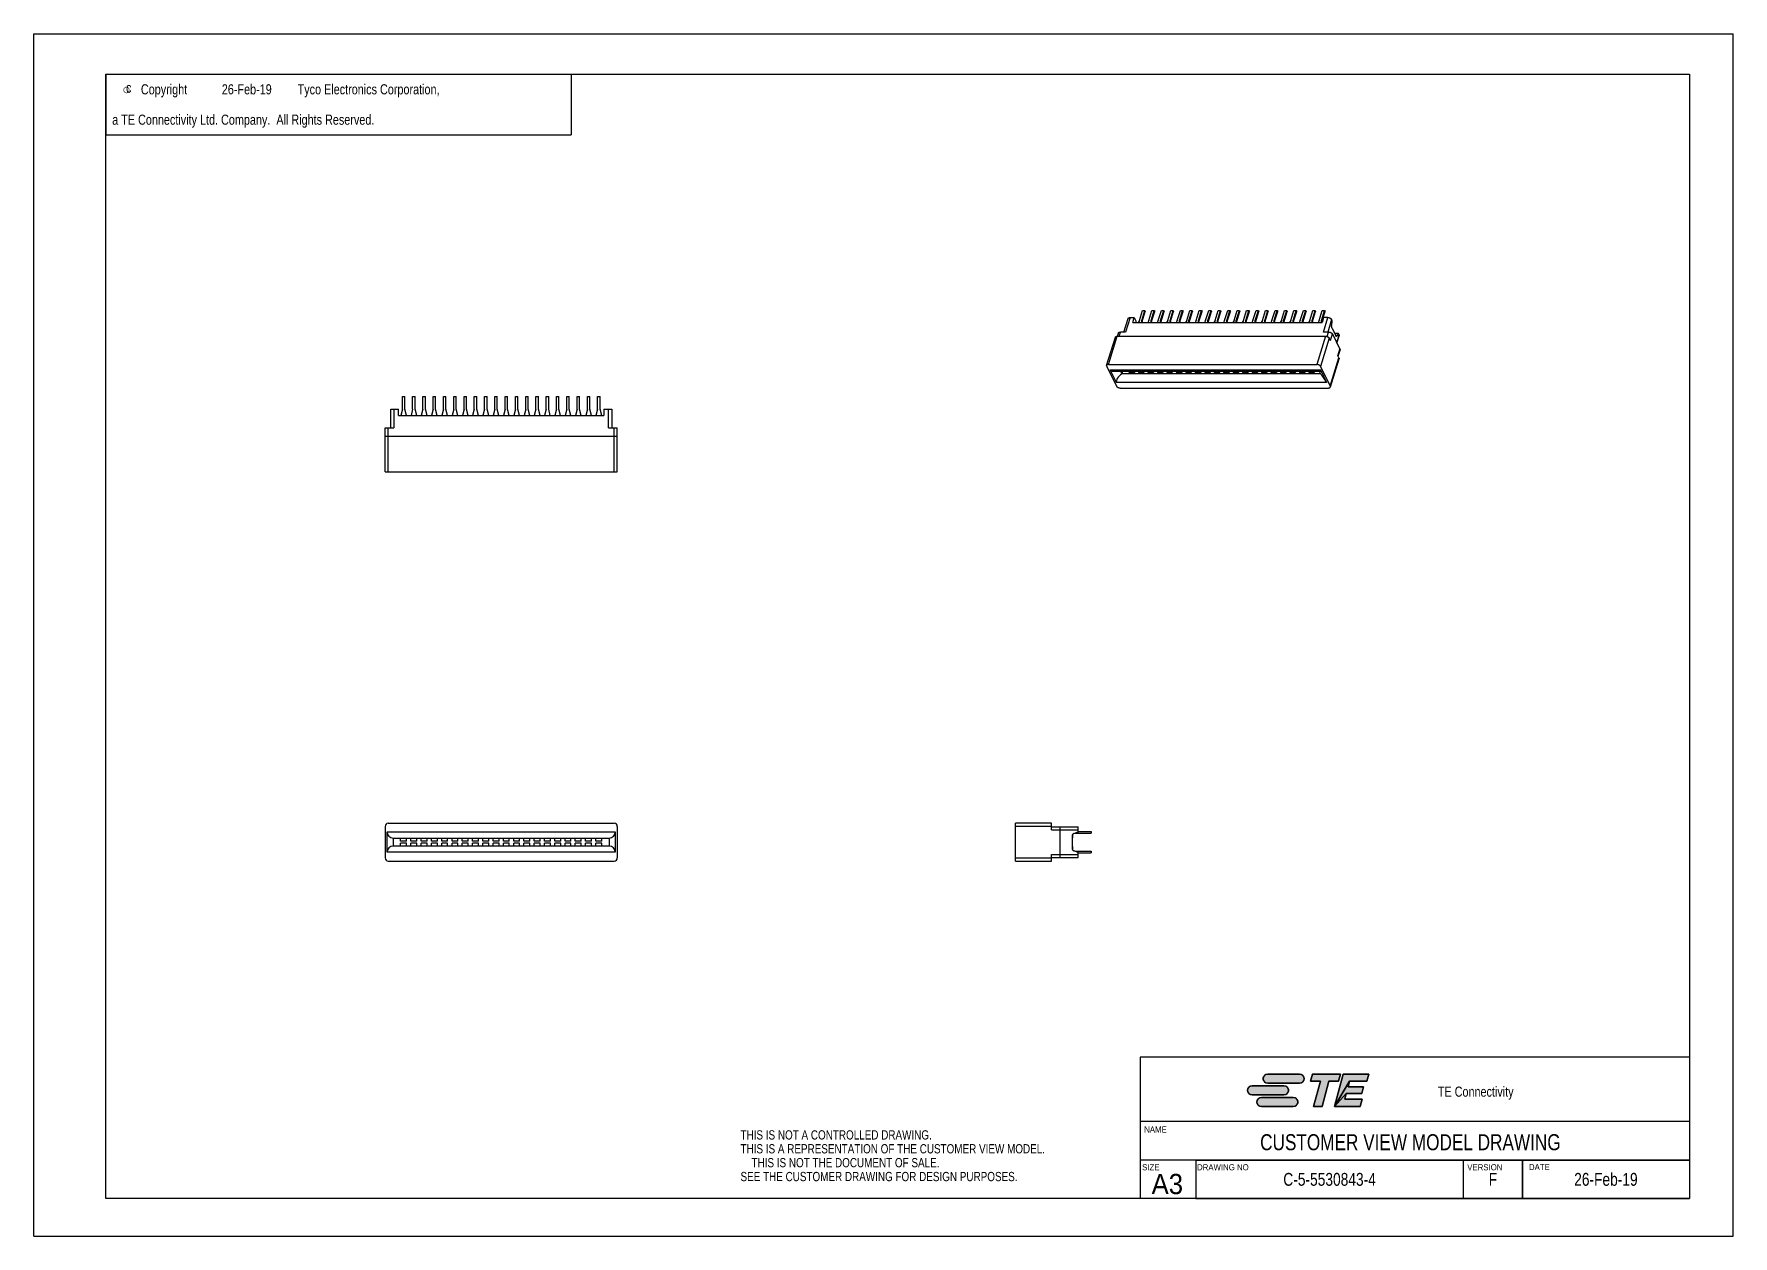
# Model space of a CAD drawing. Extents: x 0 to 420, y 0 to 297.
import ezdxf
from ezdxf.enums import TextEntityAlignment as Align

# ---------------------------------------------------------------- set-up
doc = ezdxf.new("R2010")
doc.units = 0
doc.header["$LTSCALE"] = 23.1
doc.layers.get('0').update_dxf_attribs({"linetype": 'CONTINUOUS'})
doc.layers.add('DRAFT_ENTITY', color=7, linetype='CONTINUOUS')
doc.styles.get("Standard").update_dxf_attribs({"font": 'txt', "width": 0.95})
doc.styles.add('TEXTSTYLE_1', font='gdt', dxfattribs={"width": 0.8})
doc.styles.add('TEXTSTYLE_2', font='txt', dxfattribs={"width": 0.8})

# ---------------------------------------------------------------- blocks, each defined once
blk = doc.blocks.new('TE_CONNECTIVITY_BL0', base_point=(315, 36))
at = {"linetype": 'CONTINUOUS'}
for points in [[(304.83, 40.02), (304.98, 40.02), (312.83, 40.02), (312.98, 40.02), (313.13, 39.99), (313.27, 39.94), (313.4, 39.87), (313.52, 39.79), (313.64, 39.69), (313.73, 39.58), (313.82, 39.45), (313.88, 39.32), (313.93, 39.18), (313.96, 39.03), (313.97, 38.88), (313.96, 38.74), (313.93, 38.59), (313.88, 38.45), (313.82, 38.31), (313.73, 38.19), (313.64, 38.08), (313.52, 37.98), (313.4, 37.9), (313.27, 37.83), (313.13, 37.78), (312.98, 37.75), (304.98, 37.74), (304.83, 37.75), (304.69, 37.78), (304.54, 37.83), (304.41, 37.9), (304.29, 37.98), (304.17, 38.08), (304.08, 38.19), (303.99, 38.31), (303.93, 38.45), (303.88, 38.59), (303.85, 38.74), (303.84, 38.88), (303.85, 39.03), (303.88, 39.18), (303.93, 39.32), (303.99, 39.45), (304.08, 39.58), (304.17, 39.69), (304.29, 39.79), (304.41, 39.87), (304.54, 39.94), (304.69, 39.99)], [(315.59, 38.22), (316.08, 40.02), (322.98, 40.02), (322.5, 38.22), (320.09, 38.22), (318.41, 31.98), (316.33, 31.98), (318.01, 38.22)], [(330.01, 40.02), (329.52, 38.22), (325.21, 38.22), (321.49, 31.98), (323.64, 40.02)], [(328.69, 36.83), (328.26, 35.22), (324.4, 35.22), (321.49, 31.98), (325.21, 38.22), (324.84, 36.83)], [(300.98, 37.13), (301.13, 37.14), (308.98, 37.14), (309.13, 37.13), (309.28, 37.1), (309.42, 37.05), (309.55, 36.99), (309.68, 36.9), (309.79, 36.81), (309.89, 36.69), (309.97, 36.57), (310.04, 36.44), (310.08, 36.3), (310.11, 36.15), (310.12, 36), (310.11, 35.85), (310.08, 35.7), (310.04, 35.56), (309.97, 35.43), (309.89, 35.31), (309.79, 35.19), (309.68, 35.1), (309.55, 35.01), (309.42, 34.95), (309.28, 34.9), (309.13, 34.87), (301.13, 34.86), (300.98, 34.87), (300.84, 34.9), (300.7, 34.95), (300.56, 35.01), (300.44, 35.1), (300.33, 35.19), (300.23, 35.31), (300.15, 35.43), (300.08, 35.56), (300.03, 35.7), (300, 35.85), (299.99, 36), (300, 36.15), (300.03, 36.3), (300.08, 36.44), (300.15, 36.57), (300.23, 36.69), (300.33, 36.81), (300.44, 36.9), (300.56, 36.99), (300.7, 37.05), (300.84, 37.1)], [(303.3, 34.25), (303.44, 34.26), (311.29, 34.26), (311.44, 34.25), (311.59, 34.22), (311.73, 34.17), (311.86, 34.1), (311.99, 34.02), (312.1, 33.92), (312.2, 33.81), (312.28, 33.69), (312.35, 33.55), (312.39, 33.41), (312.42, 33.26), (312.43, 33.12), (312.42, 32.97), (312.39, 32.82), (312.35, 32.68), (312.28, 32.55), (312.2, 32.42), (312.1, 32.31), (311.99, 32.21), (311.86, 32.13), (311.73, 32.06), (311.59, 32.01), (311.44, 31.98), (303.44, 31.98), (303.3, 31.98), (303.15, 32.01), (303.01, 32.06), (302.87, 32.13), (302.75, 32.21), (302.64, 32.31), (302.54, 32.42), (302.46, 32.55), (302.39, 32.68), (302.34, 32.82), (302.31, 32.97), (302.3, 33.12), (302.31, 33.26), (302.34, 33.41), (302.39, 33.55), (302.46, 33.69), (302.54, 33.81), (302.64, 33.92), (302.75, 34.02), (302.87, 34.1), (303.01, 34.17), (303.15, 34.22)], [(328.33, 33.78), (327.85, 31.98), (321.49, 31.98), (324.4, 35.22), (324.02, 33.78)]]:
    blk.add_hatch(color=2, dxfattribs=at).paths.add_polyline_path(points)
at = {"color": 2, "linetype": 'CONTINUOUS'}
for p, q in [((312.83, 40.02), (304.98, 40.02)), ((316.08, 40.02), (315.59, 38.22)), ((315.59, 38.22), (318.01, 38.22)), ((322.98, 40.02), (316.08, 40.02)), ((318.01, 38.22), (316.33, 31.98)), ((318.41, 31.98), (320.09, 38.22)), ((320.09, 38.22), (322.5, 38.22)), ((323.64, 40.02), (321.49, 31.98)), ((322.5, 38.22), (322.98, 40.02)), ((330.01, 40.02), (323.64, 40.02)), ((324.84, 36.83), (325.21, 38.22)), ((325.21, 38.22), (329.52, 38.22)), ((329.52, 38.22), (330.01, 40.02)), ((308.98, 37.14), (301.13, 37.14)), ((301.13, 34.86), (308.98, 34.86)), ((311.29, 34.26), (303.44, 34.26)), ((304.98, 37.74), (312.83, 37.74)), ((324.02, 33.78), (324.4, 35.22)), ((328.33, 33.78), (324.02, 33.78)), ((324.4, 35.22), (328.26, 35.22)), ((328.69, 36.83), (324.84, 36.83)), ((327.85, 31.98), (328.33, 33.78)), ((328.26, 35.22), (328.69, 36.83)), ((303.44, 31.98), (311.29, 31.98)), ((316.33, 31.98), (318.41, 31.98)), ((321.49, 31.98), (327.85, 31.98))]:
    blk.add_line(p, q, dxfattribs=at)
for points in [[(304.83, 40.02), (304.98, 40.02), (312.83, 40.02), (312.98, 40.02), (313.13, 39.99), (313.27, 39.94), (313.4, 39.87), (313.52, 39.79), (313.64, 39.69), (313.73, 39.58), (313.82, 39.45), (313.88, 39.32), (313.93, 39.18), (313.96, 39.03), (313.97, 38.88), (313.96, 38.74), (313.93, 38.59), (313.88, 38.45), (313.82, 38.31), (313.73, 38.19), (313.64, 38.08), (313.52, 37.98), (313.4, 37.9), (313.27, 37.83), (313.13, 37.78), (312.98, 37.75), (304.98, 37.74), (304.83, 37.75), (304.69, 37.78), (304.54, 37.83), (304.41, 37.9), (304.29, 37.98), (304.17, 38.08), (304.08, 38.19), (303.99, 38.31), (303.93, 38.45), (303.88, 38.59), (303.85, 38.74), (303.84, 38.88), (303.85, 39.03), (303.88, 39.18), (303.93, 39.32), (303.99, 39.45), (304.08, 39.58), (304.17, 39.69), (304.29, 39.79), (304.41, 39.87), (304.54, 39.94), (304.69, 39.99), (304.83, 40.02)], [(315.59, 38.22), (316.08, 40.02), (322.98, 40.02), (322.5, 38.22), (320.09, 38.22), (318.41, 31.98), (316.33, 31.98), (318.01, 38.22), (315.59, 38.22)], [(330.01, 40.02), (329.52, 38.22), (325.21, 38.22), (321.49, 31.98), (323.64, 40.02), (330.01, 40.02)], [(328.69, 36.83), (328.26, 35.22), (324.4, 35.22), (321.49, 31.98), (325.21, 38.22), (324.84, 36.83), (328.69, 36.83)], [(300.98, 37.13), (301.13, 37.14), (308.98, 37.14), (309.13, 37.13), (309.28, 37.1), (309.42, 37.05), (309.55, 36.99), (309.68, 36.9), (309.79, 36.81), (309.89, 36.69), (309.97, 36.57), (310.04, 36.44), (310.08, 36.3), (310.11, 36.15), (310.12, 36), (310.11, 35.85), (310.08, 35.7), (310.04, 35.56), (309.97, 35.43), (309.89, 35.31), (309.79, 35.19), (309.68, 35.1), (309.55, 35.01), (309.42, 34.95), (309.28, 34.9), (309.13, 34.87), (301.13, 34.86), (300.98, 34.87), (300.84, 34.9), (300.7, 34.95), (300.56, 35.01), (300.44, 35.1), (300.33, 35.19), (300.23, 35.31), (300.15, 35.43), (300.08, 35.56), (300.03, 35.7), (300, 35.85), (299.99, 36), (300, 36.15), (300.03, 36.3), (300.08, 36.44), (300.15, 36.57), (300.23, 36.69), (300.33, 36.81), (300.44, 36.9), (300.56, 36.99), (300.7, 37.05), (300.84, 37.1), (300.98, 37.13)], [(303.3, 34.25), (303.44, 34.26), (311.29, 34.26), (311.44, 34.25), (311.59, 34.22), (311.73, 34.17), (311.86, 34.1), (311.99, 34.02), (312.1, 33.92), (312.2, 33.81), (312.28, 33.69), (312.35, 33.55), (312.39, 33.41), (312.42, 33.26), (312.43, 33.12), (312.42, 32.97), (312.39, 32.82), (312.35, 32.68), (312.28, 32.55), (312.2, 32.42), (312.1, 32.31), (311.99, 32.21), (311.86, 32.13), (311.73, 32.06), (311.59, 32.01), (311.44, 31.98), (303.44, 31.98), (303.3, 31.98), (303.15, 32.01), (303.01, 32.06), (302.87, 32.13), (302.75, 32.21), (302.64, 32.31), (302.54, 32.42), (302.46, 32.55), (302.39, 32.68), (302.34, 32.82), (302.31, 32.97), (302.3, 33.12), (302.31, 33.26), (302.34, 33.41), (302.39, 33.55), (302.46, 33.69), (302.54, 33.81), (302.64, 33.92), (302.75, 34.02), (302.87, 34.1), (303.01, 34.17), (303.15, 34.22), (303.3, 34.25)], [(328.33, 33.78), (327.85, 31.98), (321.49, 31.98), (324.4, 35.22), (324.02, 33.78), (328.33, 33.78)]]:
    blk.add_lwpolyline(points, dxfattribs=at)
for centre, start, end in [((304.98, 38.88), 90, 270), ((312.83, 38.88), 270, 90), ((301.13, 36), 90, 270), ((303.44, 33.12), 90, 270), ((308.98, 36), 270, 90), ((311.29, 33.12), 270, 90)]:
    blk.add_arc(centre, 1.14, start, end, dxfattribs=at)
for points in [[(309.13, 34.87), (308.98, 34.86), (301.13, 34.86)], [(312.98, 37.75), (312.83, 37.74), (304.98, 37.74)], [(311.44, 31.98), (311.29, 31.98), (303.44, 31.98)]]:
    blk.add_solid(points, dxfattribs=at)

msp = doc.modelspace()

# ---------------------------------------------------------------- linework, layer by layer
at = {"color": 7, "linetype": 'CONTINUOUS'}
for p, q in [((0, 0), (0, 297)), ((0, 297), (420, 297)), ((420, 0), (420, 297)), ((17.78, 9.23), (17.78, 287.08)), ((17.78, 287.08), (409.21, 287.08)), ((409.21, 287.08), (409.21, 9.23)), ((270.95, 226.94), (269.84, 223.36)), ((270.95, 226.94), (272, 226.94)), ((271.63, 225.75), (272, 226.94)), ((272, 226.94), (272.39, 226.15)), ((273.25, 226.21), (274.02, 228.69)), ((273.82, 226.21), (274.58, 228.69)), ((273.94, 225.96), (274.71, 228.45)), ((274.02, 228.69), (274.58, 228.69)), ((274.58, 228.69), (274.71, 228.45)), ((275.59, 226.21), (276.36, 228.69)), ((276.15, 226.21), (276.92, 228.69)), ((276.28, 225.96), (277.04, 228.45)), ((276.36, 228.69), (276.92, 228.69)), ((276.92, 228.69), (277.04, 228.45)), ((277.93, 226.21), (278.7, 228.69)), ((278.49, 226.21), (279.26, 228.69)), ((278.62, 225.96), (279.38, 228.45)), ((278.7, 228.69), (279.26, 228.69)), ((279.26, 228.69), (279.38, 228.45)), ((280.27, 226.21), (281.04, 228.69)), ((280.83, 226.21), (281.6, 228.69)), ((280.96, 225.96), (281.72, 228.45)), ((281.04, 228.69), (281.6, 228.69)), ((281.6, 228.69), (281.72, 228.45)), ((282.61, 226.21), (283.38, 228.69)), ((283.17, 226.21), (283.94, 228.69)), ((283.29, 225.96), (284.06, 228.45)), ((283.38, 228.69), (283.94, 228.69)), ((283.94, 228.69), (284.06, 228.45)), ((284.95, 226.21), (285.72, 228.69)), ((285.51, 226.21), (286.28, 228.69)), ((285.63, 225.96), (286.4, 228.45)), ((285.72, 228.69), (286.28, 228.69)), ((286.28, 228.69), (286.4, 228.45)), ((287.29, 226.21), (288.06, 228.69)), ((287.85, 226.21), (288.62, 228.69)), ((287.97, 225.96), (288.74, 228.45)), ((288.06, 228.69), (288.62, 228.69)), ((288.62, 228.69), (288.74, 228.45)), ((289.63, 226.21), (290.4, 228.69)), ((290.19, 226.21), (290.96, 228.69)), ((290.31, 225.96), (291.08, 228.45)), ((290.4, 228.69), (290.96, 228.69)), ((290.96, 228.69), (291.08, 228.45)), ((291.97, 226.21), (292.74, 228.69)), ((292.53, 226.21), (293.3, 228.69)), ((292.65, 225.96), (293.42, 228.45)), ((292.74, 228.69), (293.3, 228.69)), ((293.3, 228.69), (293.42, 228.45)), ((294.31, 226.21), (295.08, 228.69)), ((294.87, 226.21), (295.64, 228.69)), ((294.99, 225.96), (295.76, 228.45)), ((295.08, 228.69), (295.64, 228.69)), ((295.64, 228.69), (295.76, 228.45)), ((296.65, 226.21), (297.42, 228.69)), ((297.21, 226.21), (297.98, 228.69)), ((297.33, 225.96), (298.1, 228.45)), ((297.42, 228.69), (297.98, 228.69)), ((297.98, 228.69), (298.1, 228.45)), ((298.99, 226.21), (299.76, 228.69)), ((299.55, 226.21), (300.32, 228.69)), ((299.67, 225.96), (300.44, 228.45)), ((299.76, 228.69), (300.32, 228.69)), ((300.32, 228.69), (300.44, 228.45)), ((301.33, 226.21), (302.1, 228.69)), ((301.89, 226.21), (302.66, 228.69)), ((302.01, 225.96), (302.78, 228.45)), ((302.1, 228.69), (302.66, 228.69)), ((302.66, 228.69), (302.78, 228.45)), ((303.67, 226.21), (304.44, 228.69)), ((304.23, 226.21), (305, 228.69)), ((304.35, 225.96), (305.12, 228.45)), ((304.44, 228.69), (305, 228.69)), ((305, 228.69), (305.12, 228.45)), ((306.01, 226.21), (306.78, 228.69)), ((306.57, 226.21), (307.34, 228.69)), ((306.69, 225.96), (307.46, 228.45)), ((306.78, 228.69), (307.34, 228.69)), ((307.34, 228.69), (307.46, 228.45)), ((308.35, 226.21), (309.11, 228.69)), ((308.91, 226.21), (309.68, 228.69)), ((309.03, 225.96), (309.8, 228.45)), ((309.11, 228.69), (309.68, 228.69)), ((309.68, 228.69), (309.8, 228.45)), ((310.69, 226.21), (311.45, 228.69)), ((311.25, 226.21), (312.02, 228.69)), ((311.37, 225.96), (312.14, 228.45)), ((311.45, 228.69), (312.02, 228.69)), ((312.02, 228.69), (312.14, 228.45)), ((313.03, 226.21), (313.79, 228.69)), ((313.59, 226.21), (314.36, 228.69)), ((313.71, 225.96), (314.48, 228.45)), ((313.79, 228.69), (314.36, 228.69)), ((314.36, 228.69), (314.48, 228.45)), ((315.36, 226.21), (316.13, 228.69)), ((315.93, 226.21), (316.69, 228.69)), ((316.05, 225.96), (316.82, 228.45)), ((316.13, 228.69), (316.69, 228.69)), ((316.69, 228.69), (316.82, 228.45)), ((317.7, 226.21), (318.47, 228.69)), ((318.27, 226.21), (319.03, 228.69)), ((318.39, 225.96), (319.16, 228.45)), ((318.79, 226.94), (318.42, 225.75)), ((318.47, 228.69), (319.03, 228.69)), ((318.74, 223.36), (319.85, 226.94)), ((319.85, 226.94), (318.79, 226.94)), ((319.03, 228.69), (319.16, 228.45)), ((267.81, 222.31), (268.06, 223.11)), ((268.23, 222.31), (268.56, 223.36)), ((269.84, 223.36), (268.56, 223.36)), ((269.42, 223.36), (270.45, 226.69)), ((271.63, 225.75), (318.42, 225.75)), ((272.39, 226.15), (272.34, 225.75)), ((273.25, 226.21), (272.97, 225.75)), ((273.82, 225.75), (273.82, 226.21)), ((273.82, 226.21), (273.94, 225.96)), ((273.94, 225.75), (273.94, 225.96)), ((275.59, 226.21), (275.31, 225.75)), ((276.16, 225.75), (276.15, 226.21)), ((276.15, 226.21), (276.28, 225.96)), ((276.28, 225.75), (276.28, 225.96)), ((277.93, 226.21), (277.65, 225.75)), ((278.5, 225.75), (278.49, 226.21)), ((278.49, 226.21), (278.62, 225.96)), ((278.62, 225.75), (278.62, 225.96)), ((280.27, 226.21), (279.99, 225.75)), ((280.84, 225.75), (280.83, 226.21)), ((280.83, 226.21), (280.96, 225.96)), ((280.96, 225.75), (280.96, 225.96)), ((282.61, 226.21), (282.33, 225.75)), ((283.17, 225.75), (283.17, 226.21)), ((283.17, 226.21), (283.29, 225.96)), ((283.3, 225.75), (283.29, 225.96)), ((284.95, 226.21), (284.67, 225.75)), ((285.51, 225.75), (285.51, 226.21)), ((285.51, 226.21), (285.63, 225.96)), ((285.63, 225.75), (285.63, 225.96)), ((287.29, 226.21), (287.01, 225.75)), ((287.85, 225.75), (287.85, 226.21)), ((287.85, 226.21), (287.97, 225.96)), ((287.97, 225.75), (287.97, 225.96)), ((289.63, 226.21), (289.35, 225.75)), ((290.19, 225.75), (290.19, 226.21)), ((290.19, 226.21), (290.31, 225.96)), ((290.31, 225.75), (290.31, 225.96)), ((291.97, 226.21), (291.69, 225.75)), ((292.53, 225.75), (292.53, 226.21)), ((292.53, 226.21), (292.65, 225.96)), ((292.65, 225.75), (292.65, 225.96)), ((294.31, 226.21), (294.03, 225.75)), ((294.87, 225.75), (294.87, 226.21)), ((294.87, 226.21), (294.99, 225.96)), ((294.99, 225.75), (294.99, 225.96)), ((296.65, 226.21), (296.36, 225.75)), ((297.21, 225.75), (297.21, 226.21)), ((297.21, 226.21), (297.33, 225.96)), ((297.33, 225.75), (297.33, 225.96)), ((298.99, 226.21), (298.7, 225.75)), ((299.55, 225.75), (299.55, 226.21)), ((299.55, 226.21), (299.67, 225.96)), ((299.67, 225.75), (299.67, 225.96)), ((301.33, 226.21), (301.04, 225.75)), ((301.89, 225.75), (301.89, 226.21)), ((301.89, 226.21), (302.01, 225.96)), ((302.01, 225.75), (302.01, 225.96)), ((303.67, 226.21), (303.38, 225.75)), ((304.23, 225.75), (304.23, 226.21)), ((304.23, 226.21), (304.35, 225.96)), ((304.35, 225.75), (304.35, 225.96)), ((306.01, 226.21), (305.72, 225.75)), ((306.57, 225.75), (306.57, 226.21)), ((306.57, 226.21), (306.69, 225.96)), ((306.69, 225.75), (306.69, 225.96)), ((308.35, 226.21), (308.06, 225.75)), ((308.91, 225.75), (308.91, 226.21)), ((308.91, 226.21), (309.03, 225.96)), ((309.03, 225.75), (309.03, 225.96)), ((310.69, 226.21), (310.4, 225.75)), ((311.25, 225.75), (311.25, 226.21)), ((311.25, 226.21), (311.37, 225.96)), ((311.37, 225.75), (311.37, 225.96)), ((313.03, 226.21), (312.74, 225.75)), ((313.59, 225.75), (313.59, 226.21)), ((313.59, 226.21), (313.71, 225.96)), ((313.71, 225.75), (313.71, 225.96)), ((315.36, 226.21), (315.08, 225.75)), ((315.93, 225.75), (315.93, 226.21)), ((315.93, 226.21), (316.05, 225.96)), ((316.05, 225.75), (316.05, 225.96)), ((317.7, 226.21), (317.42, 225.75)), ((318.27, 225.75), (318.27, 226.21)), ((318.27, 226.21), (318.39, 225.96)), ((318.39, 225.75), (318.39, 225.96)), ((320.03, 223.36), (318.74, 223.36)), ((319.68, 222.23), (320.03, 223.36)), ((320.78, 226.47), (319.82, 223.36)), ((320.47, 221.3), (320.96, 222.89)), ((320.94, 226.15), (320.78, 226.47)), ((320.79, 225.04), (320.94, 226.15)), ((320.87, 224.34), (321.81, 222.42)), ((320.96, 222.89), (322.82, 219.1)), ((322.48, 223), (321.53, 223)), ((322.03, 220.71), (322.64, 222.68)), ((322.48, 223), (322.09, 222.38)), ((322.64, 222.68), (322.48, 223)), ((265.15, 215.09), (267.31, 222.06)), ((265.65, 215.34), (267.8, 222.31)), ((267.8, 222.31), (319.27, 222.31)), ((319.27, 222.31), (317.12, 215.34)), ((320.2, 221.83), (318.05, 214.87)), ((320.47, 221.3), (320.2, 221.83)), ((322.09, 222.38), (321.84, 222.38)), ((322.09, 220.59), (322.67, 222.45)), ((322.33, 217.51), (322.82, 219.1)), ((322.39, 217.39), (322.85, 218.87)), ((265.18, 214.87), (267.57, 210.01)), ((265.65, 215.34), (317.12, 215.34)), ((318.05, 214.87), (320.44, 210.01)), ((320.44, 210.01), (322.59, 216.97)), ((320.47, 209.78), (322.62, 216.74)), ((322.59, 216.97), (322.33, 217.51)), ((267.61, 210.87), (266.07, 214)), ((266.07, 214), (318.01, 214)), ((266.75, 213.67), (318.08, 213.67)), ((319.55, 210.87), (267.61, 210.87)), ((268.59, 213.67), (268.92, 213.02)), ((269.12, 213.67), (268.92, 213.02)), ((318.05, 213.02), (268.92, 213.02)), ((272.03, 213.35), (270.69, 213.35)), ((272.13, 213.67), (272.03, 213.35)), ((274.37, 213.35), (273.03, 213.35)), ((274.47, 213.67), (274.37, 213.35)), ((276.71, 213.35), (275.37, 213.35)), ((276.81, 213.67), (276.71, 213.35)), ((279.05, 213.35), (277.71, 213.35)), ((279.15, 213.67), (279.05, 213.35)), ((281.39, 213.35), (280.05, 213.35)), ((281.49, 213.67), (281.39, 213.35)), ((283.73, 213.35), (282.38, 213.35)), ((283.83, 213.67), (283.73, 213.35)), ((286.07, 213.35), (284.72, 213.35)), ((286.07, 213.35), (286.17, 213.67)), ((288.41, 213.35), (287.06, 213.35)), ((288.41, 213.35), (288.51, 213.67)), ((290.75, 213.35), (289.4, 213.35)), ((290.75, 213.35), (290.85, 213.67)), ((293.09, 213.35), (291.74, 213.35)), ((293.09, 213.35), (293.19, 213.67)), ((295.43, 213.35), (294.08, 213.35)), ((295.43, 213.35), (295.53, 213.67)), ((297.77, 213.35), (296.42, 213.35)), ((297.77, 213.35), (297.87, 213.67)), ((300.11, 213.35), (298.76, 213.35)), ((300.11, 213.35), (300.2, 213.67)), ((302.45, 213.35), (301.1, 213.35)), ((302.45, 213.35), (302.54, 213.67)), ((304.79, 213.35), (303.44, 213.35)), ((304.79, 213.35), (304.88, 213.67)), ((307.12, 213.35), (305.78, 213.35)), ((307.12, 213.35), (307.22, 213.67)), ((309.46, 213.35), (308.12, 213.35)), ((309.46, 213.35), (309.56, 213.67)), ((311.8, 213.35), (310.46, 213.35)), ((311.8, 213.35), (311.9, 213.67)), ((314.14, 213.35), (312.8, 213.35)), ((314.14, 213.35), (314.24, 213.67)), ((316.48, 213.35), (315.14, 213.35)), ((316.48, 213.35), (316.58, 213.67)), ((317.72, 213.67), (318.05, 213.02)), ((318.01, 214), (319.55, 210.87)), ((91.07, 204.27), (91.07, 207.45)), ((91.07, 207.45), (91.67, 207.45)), ((91.67, 204.27), (91.67, 207.45)), ((93.61, 204.27), (93.61, 207.45)), ((93.61, 207.45), (94.21, 207.45)), ((94.21, 204.27), (94.21, 207.45)), ((96.15, 204.27), (96.15, 207.45)), ((96.15, 207.45), (96.75, 207.45)), ((96.75, 204.27), (96.75, 207.45)), ((98.69, 204.27), (98.69, 207.45)), ((98.69, 207.45), (99.29, 207.45)), ((99.29, 204.27), (99.29, 207.45)), ((101.23, 204.27), (101.23, 207.45)), ((101.23, 207.45), (101.83, 207.45)), ((101.83, 204.27), (101.83, 207.45)), ((103.77, 204.27), (103.77, 207.45)), ((103.77, 207.45), (104.37, 207.45)), ((104.37, 204.27), (104.37, 207.45)), ((106.31, 204.27), (106.31, 207.45)), ((106.31, 207.45), (106.91, 207.45)), ((106.91, 204.27), (106.91, 207.45)), ((108.85, 204.27), (108.85, 207.45)), ((108.85, 207.45), (109.45, 207.45)), ((109.45, 204.27), (109.45, 207.45)), ((111.39, 204.27), (111.39, 207.45)), ((111.39, 207.45), (111.99, 207.45)), ((111.99, 204.27), (111.99, 207.45)), ((113.93, 204.27), (113.93, 207.45)), ((113.93, 207.45), (114.53, 207.45)), ((114.53, 204.27), (114.53, 207.45)), ((116.47, 204.27), (116.47, 207.45)), ((116.47, 207.45), (117.07, 207.45)), ((117.07, 204.27), (117.07, 207.45)), ((119.01, 204.27), (119.01, 207.45)), ((119.01, 207.45), (119.61, 207.45)), ((119.61, 204.27), (119.61, 207.45)), ((121.55, 204.27), (121.55, 207.45)), ((121.55, 207.45), (122.15, 207.45)), ((122.15, 204.27), (122.15, 207.45)), ((124.09, 204.27), (124.09, 207.45)), ((124.09, 207.45), (124.69, 207.45)), ((124.69, 204.27), (124.69, 207.45)), ((126.63, 207.45), (127.23, 207.45)), ((126.63, 204.27), (126.63, 207.45)), ((127.23, 204.27), (127.23, 207.45)), ((129.17, 207.45), (129.77, 207.45)), ((129.17, 204.27), (129.17, 207.45)), ((129.77, 204.27), (129.77, 207.45)), ((131.71, 207.45), (132.31, 207.45)), ((131.71, 204.27), (131.71, 207.45)), ((132.31, 204.27), (132.31, 207.45)), ((134.25, 207.45), (134.85, 207.45)), ((134.25, 204.27), (134.25, 207.45)), ((134.85, 204.27), (134.85, 207.45)), ((136.79, 207.45), (137.39, 207.45)), ((136.79, 204.27), (136.79, 207.45)), ((137.39, 204.27), (137.39, 207.45)), ((139.33, 207.45), (139.93, 207.45)), ((139.33, 204.27), (139.33, 207.45)), ((139.93, 204.27), (139.93, 207.45)), ((268.5, 209.53), (319.97, 209.53)), ((88.19, 199.7), (88.19, 204.27)), ((88.19, 204.27), (90.1, 204.27)), ((88.96, 204.27), (88.96, 199.7)), ((90.1, 202.75), (90.1, 204.27)), ((90.1, 202.75), (140.9, 202.75)), ((91.07, 204.27), (90.66, 202.75)), ((92.08, 202.75), (91.67, 204.27)), ((93.61, 204.27), (93.2, 202.75)), ((94.62, 202.75), (94.21, 204.27)), ((96.15, 204.27), (95.74, 202.75)), ((97.16, 202.75), (96.75, 204.27)), ((98.69, 204.27), (98.28, 202.75)), ((99.7, 202.75), (99.29, 204.27)), ((101.23, 204.27), (100.82, 202.75)), ((102.24, 202.75), (101.83, 204.27)), ((103.77, 204.27), (103.36, 202.75)), ((104.78, 202.75), (104.37, 204.27)), ((106.31, 204.27), (105.9, 202.75)), ((107.32, 202.75), (106.91, 204.27)), ((108.85, 204.27), (108.44, 202.75)), ((109.86, 202.75), (109.45, 204.27)), ((111.39, 204.27), (110.98, 202.75)), ((112.4, 202.75), (111.99, 204.27)), ((113.93, 204.27), (113.52, 202.75)), ((114.94, 202.75), (114.53, 204.27)), ((116.47, 204.27), (116.06, 202.75)), ((117.48, 202.75), (117.07, 204.27)), ((119.01, 204.27), (118.6, 202.75)), ((120.02, 202.75), (119.61, 204.27)), ((121.55, 204.27), (121.14, 202.75)), ((122.56, 202.75), (122.15, 204.27)), ((124.09, 204.27), (123.68, 202.75)), ((125.1, 202.75), (124.69, 204.27)), ((126.63, 204.27), (126.22, 202.75)), ((127.64, 202.75), (127.23, 204.27)), ((129.17, 204.27), (128.76, 202.75)), ((130.18, 202.75), (129.77, 204.27)), ((131.71, 204.27), (131.3, 202.75)), ((132.72, 202.75), (132.31, 204.27)), ((134.25, 204.27), (133.84, 202.75)), ((135.26, 202.75), (134.85, 204.27)), ((136.79, 204.27), (136.38, 202.75)), ((137.8, 202.75), (137.39, 204.27)), ((139.33, 204.27), (138.92, 202.75)), ((140.34, 202.75), (139.93, 204.27)), ((140.9, 204.27), (142.81, 204.27)), ((140.9, 204.27), (140.9, 202.75)), ((142.04, 199.7), (142.04, 204.27)), ((142.81, 204.27), (142.81, 199.7)), ((86.8, 188.78), (86.8, 199.7)), ((86.8, 199.7), (88.96, 199.7)), ((86.8, 197.67), (144.2, 197.67)), ((87.56, 188.78), (87.56, 199.7)), ((142.04, 199.7), (144.2, 199.7)), ((143.44, 188.78), (143.44, 199.7)), ((144.2, 188.78), (144.2, 199.7)), ((86.8, 188.78), (144.2, 188.78)), ((86.8, 101.22), (86.8, 93.4)), ((87.56, 101.99), (143.44, 101.99)), ((144.2, 101.22), (144.2, 93.4)), ((242.67, 92.64), (242.67, 101.99)), ((251.56, 101.99), (242.67, 101.99)), ((251.56, 101.22), (242.67, 101.22)), ((251.56, 100.36), (251.56, 101.99)), ((251.56, 101.12), (258.16, 101.12)), ((253.59, 101.12), (253.59, 93.5)), ((258.16, 99.54), (258.16, 101.12)), ((87.31, 94.8), (87.31, 99.83)), ((87.31, 99.83), (143.69, 99.83)), ((88.83, 98.3), (88.83, 96.32)), ((88.83, 98.3), (142.17, 98.3)), ((90.64, 97.59), (90.64, 98.3)), ((92.1, 97.59), (90.64, 97.59)), ((90.64, 96.32), (90.64, 97.03)), ((92.1, 97.03), (90.64, 97.03)), ((92.1, 97.59), (92.1, 98.3)), ((92.1, 96.32), (92.1, 97.03)), ((93.18, 97.59), (93.18, 98.3)), ((94.64, 97.59), (93.18, 97.59)), ((93.18, 96.32), (93.18, 97.03)), ((94.64, 97.03), (93.18, 97.03)), ((94.64, 97.59), (94.64, 98.3)), ((94.64, 96.32), (94.64, 97.03)), ((95.72, 97.59), (95.72, 98.3)), ((97.18, 97.59), (95.72, 97.59)), ((95.72, 96.32), (95.72, 97.03)), ((97.18, 97.03), (95.72, 97.03)), ((97.18, 97.59), (97.18, 98.3)), ((97.18, 96.32), (97.18, 97.03)), ((98.26, 97.59), (98.26, 98.3)), ((99.72, 97.59), (98.26, 97.59)), ((98.26, 96.32), (98.26, 97.03)), ((99.72, 97.03), (98.26, 97.03)), ((99.72, 97.59), (99.72, 98.3)), ((99.72, 96.32), (99.72, 97.03)), ((100.8, 97.59), (100.8, 98.3)), ((102.26, 97.59), (100.8, 97.59)), ((100.8, 96.32), (100.8, 97.03)), ((102.26, 97.03), (100.8, 97.03)), ((102.26, 97.59), (102.26, 98.3)), ((102.26, 96.32), (102.26, 97.03)), ((103.34, 97.59), (103.34, 98.3)), ((104.8, 97.59), (103.34, 97.59)), ((103.34, 96.32), (103.34, 97.03)), ((104.8, 97.03), (103.34, 97.03)), ((104.8, 97.59), (104.8, 98.3)), ((104.8, 96.32), (104.8, 97.03)), ((105.88, 97.59), (105.88, 98.3)), ((107.34, 97.59), (105.88, 97.59)), ((105.88, 96.32), (105.88, 97.03)), ((107.34, 97.03), (105.88, 97.03)), ((107.34, 97.59), (107.34, 98.3)), ((107.34, 96.32), (107.34, 97.03)), ((108.42, 97.59), (108.42, 98.3)), ((109.88, 97.59), (108.42, 97.59)), ((108.42, 96.32), (108.42, 97.03)), ((109.88, 97.03), (108.42, 97.03)), ((109.88, 97.59), (109.88, 98.3)), ((109.88, 96.32), (109.88, 97.03)), ((110.96, 97.59), (110.96, 98.3)), ((112.42, 97.59), (110.96, 97.59)), ((110.96, 96.32), (110.96, 97.03)), ((112.42, 97.03), (110.96, 97.03)), ((112.42, 97.59), (112.42, 98.3)), ((112.42, 96.32), (112.42, 97.03)), ((113.5, 97.59), (113.5, 98.3)), ((114.96, 97.59), (113.5, 97.59)), ((113.5, 96.32), (113.5, 97.03)), ((114.96, 97.03), (113.5, 97.03)), ((114.96, 97.59), (114.96, 98.3)), ((114.96, 96.32), (114.96, 97.03)), ((116.04, 97.59), (116.04, 98.3)), ((117.5, 97.59), (116.04, 97.59)), ((117.5, 97.03), (116.04, 97.03)), ((116.04, 96.32), (116.04, 97.03)), ((117.5, 97.59), (117.5, 98.3)), ((117.5, 96.32), (117.5, 97.03)), ((118.58, 97.59), (118.58, 98.3)), ((120.04, 97.59), (118.58, 97.59)), ((120.04, 97.03), (118.58, 97.03)), ((118.58, 96.32), (118.58, 97.03)), ((120.04, 97.59), (120.04, 98.3)), ((120.04, 96.32), (120.04, 97.03)), ((121.12, 97.59), (121.12, 98.3)), ((122.58, 97.59), (121.12, 97.59)), ((122.58, 97.03), (121.12, 97.03)), ((121.12, 96.32), (121.12, 97.03)), ((122.58, 97.59), (122.58, 98.3)), ((122.58, 96.32), (122.58, 97.03)), ((123.66, 97.59), (123.66, 98.3)), ((125.12, 97.59), (123.66, 97.59)), ((125.12, 97.03), (123.66, 97.03)), ((123.66, 96.32), (123.66, 97.03)), ((125.12, 97.59), (125.12, 98.3)), ((125.12, 96.32), (125.12, 97.03)), ((126.2, 97.59), (126.2, 98.3)), ((127.66, 97.59), (126.2, 97.59)), ((127.66, 97.03), (126.2, 97.03)), ((126.2, 96.32), (126.2, 97.03)), ((127.66, 97.59), (127.66, 98.3)), ((127.66, 96.32), (127.66, 97.03)), ((128.74, 97.59), (128.74, 98.3)), ((130.2, 97.59), (128.74, 97.59)), ((130.2, 97.03), (128.74, 97.03)), ((128.74, 96.32), (128.74, 97.03)), ((130.2, 97.59), (130.2, 98.3)), ((130.2, 96.32), (130.2, 97.03)), ((131.28, 97.59), (131.28, 98.3)), ((132.74, 97.59), (131.28, 97.59)), ((132.74, 97.03), (131.28, 97.03)), ((131.28, 96.32), (131.28, 97.03)), ((132.74, 97.59), (132.74, 98.3)), ((132.74, 96.32), (132.74, 97.03)), ((133.82, 97.59), (133.82, 98.3)), ((135.28, 97.59), (133.82, 97.59)), ((135.28, 97.03), (133.82, 97.03)), ((133.82, 96.32), (133.82, 97.03)), ((135.28, 97.59), (135.28, 98.3)), ((135.28, 96.32), (135.28, 97.03)), ((136.36, 97.59), (136.36, 98.3)), ((137.82, 97.59), (136.36, 97.59)), ((137.82, 97.03), (136.36, 97.03)), ((136.36, 96.32), (136.36, 97.03)), ((137.82, 97.59), (137.82, 98.3)), ((137.82, 96.32), (137.82, 97.03)), ((138.9, 97.59), (138.9, 98.3)), ((140.36, 97.59), (138.9, 97.59)), ((140.36, 97.03), (138.9, 97.03)), ((138.9, 96.32), (138.9, 97.03)), ((140.36, 97.59), (140.36, 98.3)), ((140.36, 96.32), (140.36, 97.03)), ((142.17, 98.3), (142.17, 96.32)), ((143.69, 99.83), (143.69, 94.8)), ((251.56, 100.36), (258.16, 100.36)), ((256.64, 98.85), (256.64, 95.77)), ((256.64, 98.84), (256.76, 98.84)), ((256.64, 98.77), (256.76, 98.77)), ((256.64, 98.69), (256.76, 98.69)), ((256.64, 98.64), (256.76, 98.64)), ((256.64, 98.56), (256.76, 98.56)), ((256.64, 98.47), (256.76, 98.47)), ((256.64, 98.43), (256.76, 98.43)), ((256.64, 98.4), (256.76, 98.4)), ((256.76, 99.23), (256.76, 98.4)), ((257.05, 99.45), (258.16, 99.85)), ((257.3, 99.54), (261.33, 99.54)), ((258.16, 99.94), (261.33, 99.94)), ((261.33, 99.94), (261.33, 99.54)), ((143.69, 94.8), (87.31, 94.8)), ((87.56, 92.64), (143.44, 92.64)), ((142.17, 96.32), (88.83, 96.32)), ((242.67, 93.4), (251.56, 93.4)), ((242.67, 92.64), (251.56, 92.64)), ((251.56, 94.26), (258.16, 94.26)), ((251.56, 92.64), (251.56, 94.26)), ((251.56, 93.5), (258.16, 93.5)), ((256.64, 96.22), (256.76, 96.22)), ((256.76, 96.22), (256.76, 95.39)), ((258.16, 94.77), (257.05, 95.18)), ((257.3, 95.09), (261.33, 95.09)), ((258.16, 93.5), (258.16, 95.09)), ((258.16, 94.69), (261.33, 94.69)), ((261.33, 95.09), (261.33, 94.69)), ((409.21, 44.16), (273.44, 44.16)), ((273.44, 44.16), (273.44, 9.23)), ((409.21, 18.76), (273.44, 18.76)), ((287.21, 18.76), (287.21, 9.23)), ((353.33, 18.76), (353.33, 9.23)), ((367.96, 9.23), (367.96, 18.76)), ((409.21, 9.23), (17.78, 9.23)), ((30.48, 9.23), (17.78, 9.23)), ((0, 0), (420, 0))]:
    msp.add_line(p, q, dxfattribs=at)
at = {"color": 2, "linetype": 'CONTINUOUS'}
for p, q in [((17.78, 287.08), (132.78, 287.08)), ((17.78, 287.08), (17.78, 272.08)), ((132.78, 287.08), (132.78, 272.08)), ((17.78, 272.08), (132.78, 272.08)), ((287.21, 18.76), (409.21, 18.76)), ((287.21, 18.76), (287.21, 9.23)), ((353.33, 18.76), (353.33, 9.23)), ((367.96, 18.76), (367.96, 9.23)), ((409.21, 18.76), (409.21, 9.23)), ((287.21, 9.23), (409.21, 9.23))]:
    msp.add_line(p, q, dxfattribs=at)
at = {"color": 7, "linetype": 'CONTINUOUS'}
for centre, radius, start, end in [((276.14, 213.71), 5.46, 180.3688, 183.7036), ((277.48, 213.71), 5.46, 180.3688, 183.7036), ((278.48, 213.71), 5.46, 180.3688, 183.7036), ((279.82, 213.71), 5.46, 180.3688, 183.7036), ((280.82, 213.71), 5.46, 180.3688, 183.7036), ((282.16, 213.71), 5.46, 180.3688, 183.7036), ((283.16, 213.71), 5.46, 180.3688, 183.7036), ((284.5, 213.71), 5.46, 180.3688, 183.7036), ((285.5, 213.71), 5.46, 180.3688, 183.7036), ((286.84, 213.71), 5.46, 180.3688, 183.7036), ((287.84, 213.71), 5.46, 180.3688, 183.7036), ((289.18, 213.71), 5.46, 180.3688, 183.7036), ((290.18, 213.71), 5.46, 180.3688, 183.7036), ((291.52, 213.71), 5.46, 180.3688, 183.7036), ((292.52, 213.71), 5.46, 180.3688, 183.7036), ((293.86, 213.71), 5.46, 180.3688, 183.7036), ((294.85, 213.71), 5.46, 180.3688, 183.7036), ((296.2, 213.71), 5.46, 180.3688, 183.7036), ((297.19, 213.71), 5.46, 180.3688, 183.7036), ((298.54, 213.71), 5.46, 180.3688, 183.7036), ((299.53, 213.71), 5.46, 180.3688, 183.7036), ((300.88, 213.71), 5.46, 180.3688, 183.7036), ((301.87, 213.71), 5.46, 180.3688, 183.7036), ((303.22, 213.71), 5.46, 180.3688, 183.7036), ((304.21, 213.71), 5.46, 180.3688, 183.7036), ((305.56, 213.71), 5.46, 180.3688, 183.7036), ((306.55, 213.71), 5.46, 180.3688, 183.7036), ((307.9, 213.71), 5.46, 180.3688, 183.7036), ((308.89, 213.71), 5.46, 180.3688, 183.7036), ((310.24, 213.71), 5.46, 180.3688, 183.7036), ((311.23, 213.71), 5.46, 180.3688, 183.7036), ((312.58, 213.71), 5.46, 180.3688, 183.7036), ((313.57, 213.71), 5.46, 180.3688, 183.7036), ((314.92, 213.71), 5.46, 180.3688, 183.7036), ((315.91, 213.71), 5.46, 180.3688, 183.7036), ((317.26, 213.71), 5.46, 180.3688, 183.7036), ((318.25, 213.71), 5.46, 180.3688, 183.7036), ((319.59, 213.71), 5.46, 180.3688, 183.7036), ((320.59, 213.71), 5.46, 180.3688, 183.7036), ((321.93, 213.71), 5.46, 180.3688, 183.7036), ((87.56, 101.22), 0.762, 90, 180), ((143.44, 101.22), 0.762, 0, 90), ((257.27, 98.85), 0.635, 110, 180), ((87.56, 93.4), 0.762, 180, 270), ((143.44, 93.4), 0.762, 270, 360), ((257.27, 95.77), 0.635, 180, 250)]:
    msp.add_arc(centre, radius, start, end, dxfattribs=at)
for centre, major_axis, ratio, start_param, end_param in [((267.85, 215.19), (1.72, 1.27), 0.486301, 3.05366, 3.724346), ((269.38, 212.07), (1.72, 1.27), 0.486301, 1.482864, 3.05366), ((316.98, 215.19), (-1.12, 1.52), 0.119516, -3.229414, -2.558729), ((318.51, 212.07), (-1.12, 1.52), 0.119516, -2.558729, -0.987932), ((88.83, 99.83), (0, 1.52), 1, -4.712389, -3.141593), ((142.17, 99.83), (1.52, 0), 1, -1.570796, 0), ((88.83, 94.8), (0, 1.52), 1, 0, 1.570796), ((142.17, 94.8), (1.52, 0), 1, 0, 1.570796)]:
    msp.add_ellipse(centre, major_axis=major_axis, ratio=ratio, start_param=start_param, end_param=end_param, dxfattribs=at)
for points, knots in [([(270.45, 226.69), (270.46, 226.71), (270.48, 226.75), (270.51, 226.8), (270.56, 226.84), (270.62, 226.88), (270.69, 226.91), (270.8, 226.94), (270.89, 226.94), (270.95, 226.94)], [0, 0, 0, 0, 0.099709, 0.202964, 0.312733, 0.431077, 0.559094, 0.697037, 1, 1, 1, 1]), ([(319.85, 226.94), (319.89, 226.94), (319.99, 226.94), (320.13, 226.91), (320.28, 226.87), (320.41, 226.81), (320.53, 226.74), (320.64, 226.65), (320.72, 226.57), (320.76, 226.5), (320.78, 226.47)], [0, 0, 0, 0, 0.129668, 0.264546, 0.401256, 0.536278, 0.666224, 0.788122, 0.899743, 1, 1, 1, 1]), ([(268.06, 223.11), (268.07, 223.13), (268.08, 223.17), (268.12, 223.22), (268.17, 223.26), (268.23, 223.3), (268.3, 223.33), (268.41, 223.35), (268.5, 223.36), (268.56, 223.36)], [0, 0, 0, 0, 0.099709, 0.202964, 0.312733, 0.431077, 0.559094, 0.697037, 1, 1, 1, 1]), ([(320.03, 223.36), (320.07, 223.36), (320.17, 223.35), (320.31, 223.33), (320.46, 223.28), (320.59, 223.23), (320.71, 223.15), (320.82, 223.07), (320.9, 222.99), (320.94, 222.92), (320.96, 222.89)], [0, 0, 0, 0, 0.129668, 0.264546, 0.401256, 0.536278, 0.666224, 0.788122, 0.899743, 1, 1, 1, 1]), ([(320.87, 224.34), (320.86, 224.36), (320.84, 224.41), (320.82, 224.48), (320.8, 224.57), (320.78, 224.69), (320.77, 224.85), (320.78, 224.97), (320.79, 225.04)], [0, 0, 0, 0, 0.100437, 0.212132, 0.333372, 0.462024, 0.731583, 1, 1, 1, 1]), ([(322.64, 222.68), (322.65, 222.66), (322.66, 222.62), (322.68, 222.56), (322.68, 222.51), (322.67, 222.47), (322.67, 222.45)], [0, 0, 0, 0, 0.271589, 0.525527, 0.766304, 1, 1, 1, 1]), ([(267.31, 222.06), (267.31, 222.08), (267.33, 222.11), (267.37, 222.16), (267.42, 222.21), (267.48, 222.24), (267.55, 222.27), (267.65, 222.3), (267.74, 222.31), (267.8, 222.31)], [0, 0, 0, 0, 0.099709, 0.202964, 0.312733, 0.431077, 0.559094, 0.697037, 1, 1, 1, 1]), ([(319.27, 222.31), (319.32, 222.31), (319.41, 222.3), (319.56, 222.27), (319.7, 222.23), (319.83, 222.17), (319.96, 222.1), (320.06, 222.02), (320.15, 221.93), (320.19, 221.87), (320.2, 221.83)], [0, 0, 0, 0, 0.129668, 0.264546, 0.401256, 0.536278, 0.666224, 0.788122, 0.899743, 1, 1, 1, 1]), ([(321.96, 222.29), (321.96, 222.29), (321.94, 222.29), (321.92, 222.29), (321.9, 222.3), (321.87, 222.33), (321.84, 222.37), (321.82, 222.4), (321.81, 222.42)], [0, 0, 0, 0, 0.096244, 0.196145, 0.302891, 0.418938, 0.684603, 1, 1, 1, 1]), ([(322.09, 222.38), (322.09, 222.36), (322.07, 222.34), (322.03, 222.31), (322, 222.29), (321.98, 222.29), (321.96, 222.29)], [0, 0, 0, 0, 0.303596, 0.565363, 0.79274, 1, 1, 1, 1]), ([(322.82, 219.1), (322.83, 219.08), (322.84, 219.04), (322.86, 218.98), (322.86, 218.93), (322.85, 218.89), (322.85, 218.87)], [0, 0, 0, 0, 0.271589, 0.525527, 0.766304, 1, 1, 1, 1]), ([(265.15, 215.09), (265.15, 215.08), (265.14, 215.04), (265.14, 214.98), (265.16, 214.93), (265.17, 214.89), (265.18, 214.87)], [0, 0, 0, 0, 0.233696, 0.474473, 0.728411, 1, 1, 1, 1]), ([(265.65, 215.34), (265.59, 215.34), (265.5, 215.34), (265.39, 215.31), (265.32, 215.28), (265.26, 215.24), (265.21, 215.2), (265.18, 215.15), (265.16, 215.11), (265.15, 215.09)], [0, 0, 0, 0, 0.302963, 0.440906, 0.568923, 0.687267, 0.797036, 0.900291, 1, 1, 1, 1]), ([(318.05, 214.87), (318.04, 214.9), (317.99, 214.97), (317.91, 215.05), (317.8, 215.14), (317.68, 215.21), (317.55, 215.27), (317.41, 215.31), (317.26, 215.34), (317.17, 215.34), (317.12, 215.34)], [0, 0, 0, 0, 0.100257, 0.211878, 0.333776, 0.463722, 0.598744, 0.735454, 0.870332, 1, 1, 1, 1]), ([(322.59, 216.97), (322.6, 216.95), (322.62, 216.91), (322.63, 216.85), (322.63, 216.8), (322.62, 216.76), (322.62, 216.74)], [0, 0, 0, 0, 0.271589, 0.525527, 0.766304, 1, 1, 1, 1]), ([(267.57, 210.01), (267.58, 209.97), (267.63, 209.91), (267.71, 209.82), (267.81, 209.74), (267.94, 209.67), (268.07, 209.61), (268.21, 209.57), (268.36, 209.54), (268.45, 209.53), (268.5, 209.53)], [0, 0, 0, 0, 0.100257, 0.211878, 0.333776, 0.463722, 0.598744, 0.735454, 0.870332, 1, 1, 1, 1]), ([(320.47, 209.78), (320.47, 209.8), (320.48, 209.83), (320.48, 209.89), (320.46, 209.95), (320.45, 209.99), (320.44, 210.01)], [0, 0, 0, 0, 0.233696, 0.474473, 0.728411, 1, 1, 1, 1]), ([(319.97, 209.53), (320.03, 209.53), (320.12, 209.54), (320.23, 209.57), (320.3, 209.6), (320.36, 209.63), (320.41, 209.68), (320.44, 209.73), (320.46, 209.76), (320.47, 209.78)], [0, 0, 0, 0, 0.302963, 0.440906, 0.568923, 0.687267, 0.797036, 0.900291, 1, 1, 1, 1])]:
    msp.add_open_spline(points, degree=3, knots=knots, dxfattribs=at)
at = {"layer": 'DRAFT_ENTITY', "color": 7, "linetype": 'CONTINUOUS'}
msp.add_line((409.21, 28.28), (273.44, 28.28), dxfattribs=at)

# ---------------------------------------------------------------- block references
at = {"color": 2, "linetype": 'CONTINUOUS'}
msp.add_blockref('TE_CONNECTIVITY_BL0', (315, 36), dxfattribs=at)

# ---------------------------------------------------------------- texts
at = {"color": 2, "linetype": 'CONTINUOUS', "style": 'TEXTSTYLE_1'}
msp.add_text('e', height=2.5, dxfattribs=at).set_placement((21.85, 282.08))
at = {"color": 2, "linetype": 'CONTINUOUS', "style": 'TEXTSTYLE_2', "width": 0.8}
for s, height, p in [('c', 2.5, (22.75, 282.48)), ('Copyright ', 2.5, (26.43, 282.08)), ('26-Feb-19', 2.5, (46.43, 282.08)), (' Tyco Electronics Corporation,', 2.5, (64.43, 282.08)), ('  a TE Connectivity Ltd. Company.  All Rights Reserved.', 2.5, (17.85, 274.58)), ('TE Connectivity', 2.5, (347.03, 34.42)), ('THIS IS NOT A CONTROLLED DRAWING.', 2.286, (174.65, 23.84)), ('THIS IS A REPRESENTATION OF THE CUSTOMER VIEW MODEL.', 2.286, (174.65, 20.41)), ('    THIS IS NOT THE DOCUMENT OF SALE.', 2.286, (174.65, 16.98)), ('SEE THE CUSTOMER DRAWING FOR DESIGN PURPOSES.', 2.286, (174.65, 13.55))]:
    msp.add_text(s, height=height, dxfattribs=at).set_placement(p)
at = {"color": 2, "linetype": 'CONTINUOUS', "width": 0.95}
for s, height, p in [('NAME', 1.52, (274.44, 25.57)), ('SIZE', 1.52, (273.94, 16.23)), ('DRAWING NO', 1.52, (287.51, 16.23)), ('VERSION', 1.52, (354.3, 16.23)), ('DATE', 1.52, (369.56, 16.27)), ('A3', 5, (276.28, 10.35))]:
    msp.add_text(s, height=height, dxfattribs=at).set_placement(p)
at = {"color": 2, "linetype": 'CONTINUOUS', "style": 'TEXTSTYLE_2', "width": 0.8}
for s, height, p in [('CUSTOMER VIEW MODEL DRAWING', 3.968, (340.25, 21.19)), ('C-5-5530843-4', 3.18, (320.27, 12.41)), ('F', 3.18, (360.65, 12.41)), ('26-Feb-19', 3.18, (388.58, 12.41))]:
    msp.add_text(s, height=height, dxfattribs=at).set_placement(p, align=Align.CENTER)

doc.saveas('drawing.dxf')
